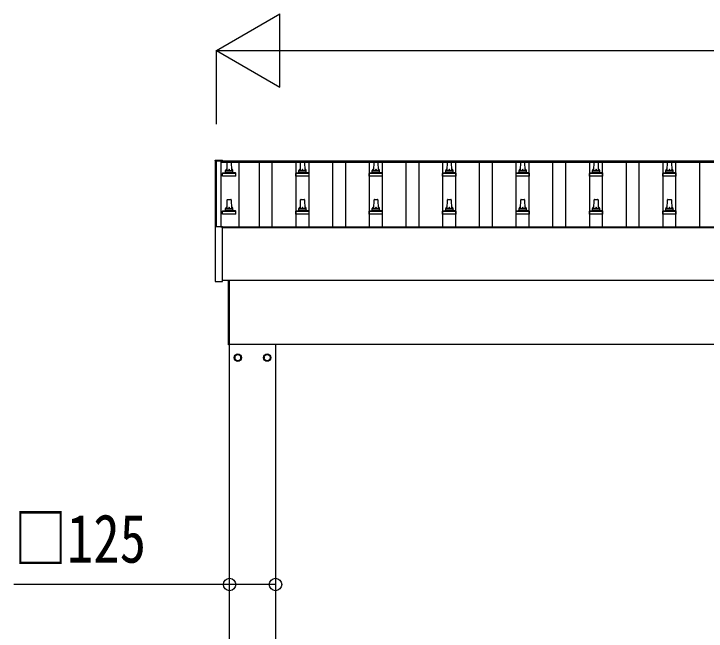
# Model space of a CAD drawing. Units: millimetres, scale not verified. Extents: x -16820 to 16820, y -11880 to 11880.
# Drawn here: x -13774 to -11887, y -1048 to 632 of the extents above; entities that cross this region are included whole.
import ezdxf
from ezdxf.enums import TextEntityAlignment as Align

# ---------------------------------------------------------------- set-up
doc = ezdxf.new("R2010")
doc.units = ezdxf.units.MM
doc.header["$LTSCALE"] = 50
for name, color, linetype in [('0-5_YKK_13', 4, 'Continuous'), ('0-6_YKK_A1', 4, 'Continuous'), ('0-7_YKK_D', 6, 'Continuous')]:
    doc.layers.add(name, color=color, linetype=linetype)
doc.styles.add('ＭＳ ゴシック', font='')
doc.styles.get('ＭＳ ゴシック').set_extended_font_data('MS Gothic')

msp = doc.modelspace()

# ---------------------------------------------------------------- linework, layer by layer
at = {"layer": '0-5_YKK_13'}
for p, q in [((-13225.57, 233.5), (-13225.57, 232.9)), ((-13225.57, 232.9), (-13225.57, 52.07)), ((-13224.57, 234.02), (-13206.57, 234.02)), ((-13205.57, 232.47), (-13205.57, 233.5)), ((-13205.57, 232.84), (-13205.57, 232.9)), ((-13193.27, 205.95), (-13192.54, 229.48)), ((-13191.54, 230.45), (-13182.99, 230.45)), ((-13181.99, 229.48), (-13181.27, 205.95)), ((-12993.27, 205.95), (-12992.54, 229.48)), ((-12991.54, 230.45), (-12982.99, 230.45)), ((-12981.99, 229.48), (-12981.27, 205.95)), ((-12793.27, 205.95), (-12792.54, 229.48)), ((-12791.54, 230.45), (-12782.99, 230.45)), ((-12781.99, 229.48), (-12781.27, 205.95)), ((-12593.27, 205.95), (-12592.54, 229.48)), ((-12591.54, 230.45), (-12582.99, 230.45)), ((-12581.99, 229.48), (-12581.27, 205.95)), ((-12393.27, 205.95), (-12392.54, 229.48)), ((-12391.54, 230.45), (-12382.99, 230.45)), ((-12381.99, 229.48), (-12381.27, 205.95)), ((-12193.27, 205.95), (-12192.54, 229.48)), ((-12191.54, 230.45), (-12182.99, 230.45)), ((-12181.99, 229.48), (-12181.27, 205.95)), ((-11993.27, 205.95), (-11992.54, 229.48)), ((-11991.54, 230.45), (-11982.99, 230.45)), ((-11981.99, 229.48), (-11981.27, 205.95)), ((-13205.52, 190.45), (-13205.52, 198.16)), ((-13169.02, 190.45), (-13205.52, 190.45)), ((-13205.13, 198.95), (-13169.4, 198.95)), ((-13204.75, 199.14), (-13198.03, 200.77)), ((-13197.65, 200.95), (-13176.88, 200.95)), ((-13197.27, 201.74), (-13197.27, 205.95)), ((-13196.27, 205.95), (-13178.27, 205.95)), ((-13177.27, 201.74), (-13177.27, 205.95)), ((-13169.78, 199.14), (-13176.5, 200.77)), ((-13169.02, 190.45), (-13169.02, 198.16)), ((-13005.52, 190.45), (-13005.52, 198.16)), ((-12969.02, 190.45), (-13005.52, 190.45)), ((-13005.13, 198.95), (-12969.4, 198.95)), ((-13004.75, 199.14), (-12998.03, 200.77)), ((-12997.65, 200.95), (-12976.88, 200.95)), ((-12997.27, 201.74), (-12997.27, 205.95)), ((-12996.27, 205.95), (-12978.27, 205.95)), ((-12977.27, 201.74), (-12977.27, 205.95)), ((-12969.78, 199.14), (-12976.5, 200.77)), ((-12969.02, 190.45), (-12969.02, 198.16)), ((-12805.52, 190.45), (-12805.52, 198.16)), ((-12769.02, 190.45), (-12805.52, 190.45)), ((-12805.13, 198.95), (-12769.4, 198.95)), ((-12804.75, 199.14), (-12798.03, 200.77)), ((-12797.65, 200.95), (-12776.88, 200.95)), ((-12797.27, 201.74), (-12797.27, 205.95)), ((-12796.27, 205.95), (-12778.27, 205.95)), ((-12777.27, 201.74), (-12777.27, 205.95)), ((-12769.78, 199.14), (-12776.5, 200.77)), ((-12769.02, 190.45), (-12769.02, 198.16)), ((-12605.52, 190.45), (-12605.52, 198.16)), ((-12569.02, 190.45), (-12605.52, 190.45)), ((-12605.13, 198.95), (-12569.4, 198.95)), ((-12604.75, 199.14), (-12598.03, 200.77)), ((-12597.65, 200.95), (-12576.88, 200.95)), ((-12597.27, 201.74), (-12597.27, 205.95)), ((-12596.27, 205.95), (-12578.27, 205.95)), ((-12577.27, 201.74), (-12577.27, 205.95)), ((-12569.78, 199.14), (-12576.5, 200.77)), ((-12569.02, 190.45), (-12569.02, 198.16)), ((-12405.52, 190.45), (-12405.52, 198.16)), ((-12369.02, 190.45), (-12405.52, 190.45)), ((-12405.13, 198.95), (-12369.4, 198.95)), ((-12404.75, 199.14), (-12398.03, 200.77)), ((-12397.65, 200.95), (-12376.88, 200.95)), ((-12397.27, 201.74), (-12397.27, 205.95)), ((-12396.27, 205.95), (-12378.27, 205.95)), ((-12377.27, 201.74), (-12377.27, 205.95)), ((-12369.78, 199.14), (-12376.5, 200.77)), ((-12369.02, 190.45), (-12369.02, 198.16)), ((-12205.52, 190.45), (-12205.52, 198.16)), ((-12169.02, 190.45), (-12205.52, 190.45)), ((-12205.13, 198.95), (-12169.4, 198.95)), ((-12204.75, 199.14), (-12198.03, 200.77)), ((-12197.65, 200.95), (-12176.88, 200.95)), ((-12197.27, 201.74), (-12197.27, 205.95)), ((-12196.27, 205.95), (-12178.27, 205.95)), ((-12177.27, 201.74), (-12177.27, 205.95)), ((-12169.78, 199.14), (-12176.5, 200.77)), ((-12169.02, 190.45), (-12169.02, 198.16)), ((-12005.52, 190.45), (-12005.52, 198.16)), ((-11969.02, 190.45), (-12005.52, 190.45)), ((-12005.13, 198.95), (-11969.4, 198.95)), ((-12004.75, 199.14), (-11998.03, 200.77)), ((-11997.65, 200.95), (-11976.88, 200.95)), ((-11997.27, 201.74), (-11997.27, 205.95)), ((-11996.27, 205.95), (-11978.27, 205.95)), ((-11977.27, 201.74), (-11977.27, 205.95)), ((-11969.78, 199.14), (-11976.5, 200.77)), ((-11969.02, 190.45), (-11969.02, 198.16)), ((-13193.27, 102.62), (-13192.54, 126.14)), ((-13191.54, 127.12), (-13182.99, 127.12)), ((-13181.99, 126.14), (-13181.27, 102.62)), ((-12993.27, 102.62), (-12992.54, 126.14)), ((-12991.54, 127.12), (-12982.99, 127.12)), ((-12981.99, 126.14), (-12981.27, 102.62)), ((-12793.27, 102.62), (-12792.54, 126.14)), ((-12791.54, 127.12), (-12782.99, 127.12)), ((-12781.99, 126.14), (-12781.27, 102.62)), ((-12593.27, 102.62), (-12592.54, 126.14)), ((-12591.54, 127.12), (-12582.99, 127.12)), ((-12581.99, 126.14), (-12581.27, 102.62)), ((-12393.27, 102.62), (-12392.54, 126.14)), ((-12391.54, 127.12), (-12382.99, 127.12)), ((-12381.99, 126.14), (-12381.27, 102.62)), ((-12193.27, 102.62), (-12192.54, 126.14)), ((-12191.54, 127.12), (-12182.99, 127.12)), ((-12181.99, 126.14), (-12181.27, 102.62)), ((-11993.27, 102.62), (-11992.54, 126.14)), ((-11991.54, 127.12), (-11982.99, 127.12)), ((-11981.99, 126.14), (-11981.27, 102.62)), ((-13205.52, 87.12), (-13205.52, 94.83)), ((-13205.13, 95.62), (-13169.4, 95.62)), ((-13204.75, 95.8), (-13198.03, 97.43)), ((-13197.65, 97.62), (-13176.88, 97.62)), ((-13197.27, 98.4), (-13197.27, 102.62)), ((-13196.27, 102.62), (-13178.27, 102.62)), ((-13177.27, 98.4), (-13177.27, 102.62)), ((-13169.78, 95.8), (-13176.5, 97.43)), ((-13169.02, 87.12), (-13169.02, 94.83)), ((-13005.52, 87.12), (-13005.52, 94.83)), ((-13005.13, 95.62), (-12969.4, 95.62)), ((-13004.75, 95.8), (-12998.03, 97.43)), ((-12997.65, 97.62), (-12976.88, 97.62)), ((-12997.27, 98.4), (-12997.27, 102.62)), ((-12996.27, 102.62), (-12978.27, 102.62)), ((-12977.27, 98.4), (-12977.27, 102.62)), ((-12969.78, 95.8), (-12976.5, 97.43)), ((-12969.02, 87.12), (-12969.02, 94.83)), ((-12805.52, 87.12), (-12805.52, 94.83)), ((-12805.13, 95.62), (-12769.4, 95.62)), ((-12804.75, 95.8), (-12798.03, 97.43)), ((-12797.65, 97.62), (-12776.88, 97.62)), ((-12797.27, 98.4), (-12797.27, 102.62)), ((-12796.27, 102.62), (-12778.27, 102.62)), ((-12777.27, 98.4), (-12777.27, 102.62)), ((-12769.78, 95.8), (-12776.5, 97.43)), ((-12769.02, 87.12), (-12769.02, 94.83)), ((-12605.52, 87.12), (-12605.52, 94.83)), ((-12605.13, 95.62), (-12569.4, 95.62)), ((-12604.75, 95.8), (-12598.03, 97.43)), ((-12597.65, 97.62), (-12576.88, 97.62)), ((-12597.27, 98.4), (-12597.27, 102.62)), ((-12596.27, 102.62), (-12578.27, 102.62)), ((-12577.27, 98.4), (-12577.27, 102.62)), ((-12569.78, 95.8), (-12576.5, 97.43)), ((-12569.02, 87.12), (-12569.02, 94.83)), ((-12405.52, 87.12), (-12405.52, 94.83)), ((-12405.13, 95.62), (-12369.4, 95.62)), ((-12404.75, 95.8), (-12398.03, 97.43)), ((-12397.65, 97.62), (-12376.88, 97.62)), ((-12397.27, 98.4), (-12397.27, 102.62)), ((-12396.27, 102.62), (-12378.27, 102.62)), ((-12377.27, 98.4), (-12377.27, 102.62)), ((-12369.78, 95.8), (-12376.5, 97.43)), ((-12369.02, 87.12), (-12369.02, 94.83)), ((-12205.52, 87.12), (-12205.52, 94.83)), ((-12205.13, 95.62), (-12169.4, 95.62)), ((-12204.75, 95.8), (-12198.03, 97.43)), ((-12197.65, 97.62), (-12176.88, 97.62)), ((-12197.27, 98.4), (-12197.27, 102.62)), ((-12196.27, 102.62), (-12178.27, 102.62)), ((-12177.27, 98.4), (-12177.27, 102.62)), ((-12169.78, 95.8), (-12176.5, 97.43)), ((-12169.02, 87.12), (-12169.02, 94.83)), ((-12005.52, 87.12), (-12005.52, 94.83)), ((-12005.13, 95.62), (-11969.4, 95.62)), ((-12004.75, 95.8), (-11998.03, 97.43)), ((-11997.65, 97.62), (-11976.88, 97.62)), ((-11997.27, 98.4), (-11997.27, 102.62)), ((-11996.27, 102.62), (-11978.27, 102.62)), ((-11977.27, 98.4), (-11977.27, 102.62)), ((-11969.78, 95.8), (-11976.5, 97.43)), ((-11969.02, 87.12), (-11969.02, 94.83)), ((-13169.02, 87.12), (-13205.52, 87.12)), ((-12969.02, 87.12), (-13005.52, 87.12)), ((-12769.02, 87.12), (-12805.52, 87.12)), ((-12569.02, 87.12), (-12605.52, 87.12)), ((-12369.02, 87.12), (-12405.52, 87.12)), ((-12169.02, 87.12), (-12205.52, 87.12)), ((-11969.02, 87.12), (-12005.52, 87.12)), ((-13225.57, 52.07), (-13225.57, -95.93)), ((-13224.57, 52.57), (-13225.07, 52.57)), ((-13206.57, 52.57), (-13224.57, 52.57)), ((-13206.07, 52.57), (-13206.57, 52.57)), ((-13205.57, -95.93), (-13205.57, 52.07)), ((-13189.27, -269.14), (-13189.27, -93.81)), ((-13187.27, -93.81), (-13187.27, -269.14)), ((-13225.07, -96.43), (-13206.07, -96.43)), ((-13187.27, -269.14), (-13189.27, -269.14)), ((-13155.17, -303.39), (-13155.27, -303.39)), ((-13155.17, -303.89), (-13155.27, -303.89)), ((-13092.36, -303.39), (-13092.26, -303.39)), ((-13092.36, -303.89), (-13092.26, -303.89))]:
    msp.add_line(p, q, dxfattribs=at)
for points in [[(-13225.57, 233.5), (-13225.53, 233.69), (-13225.46, 233.82), (-13225.37, 233.9), (-13225.28, 233.96), (-13225.2, 233.99), (-13225.15, 234), (-13225.12, 234), (-13225.07, 234.01), (-13224.89, 234.02), (-13224.7, 234.02), (-13224.57, 234.02)], [(-13206.57, 234.02), (-13206.38, 234.02), (-13206.2, 234.02), (-13206.07, 234.01), (-13206, 234), (-13205.94, 233.99), (-13205.84, 233.95), (-13205.71, 233.86), (-13205.62, 233.73), (-13205.61, 233.7)]]:
    msp.add_lwpolyline(points, dxfattribs=at)
for points in [[(-13163.77, -293.83), (-13172.27, -298.74), (-13172.27, -308.55), (-13163.77, -313.46), (-13155.27, -308.55), (-13155.27, -298.74)], [(-13083.77, -293.83), (-13075.27, -298.74), (-13075.27, -308.55), (-13083.77, -313.46), (-13092.27, -308.55), (-13092.27, -298.74)]]:
    msp.add_lwpolyline(points, close=True, dxfattribs=at)
for centre, radius in [((-13163.77, -303.64), 10), ((-13163.77, -303.64), 8.5), ((-13083.77, -303.64), 10), ((-13083.77, -303.64), 8.5)]:
    msp.add_circle(centre, radius, dxfattribs=at)
for centre, radius, start, end in [((-13206.07, 233.5), 0.499, 0.00068, 23.5008), ((-13191.54, 229.45), 1, 90, 178.60509), ((-13182.99, 229.45), 1, 1.39491, 90), ((-12991.54, 229.45), 1, 90, 178.60509), ((-12982.99, 229.45), 1, 1.39491, 90), ((-12791.54, 229.45), 1, 90, 178.60509), ((-12782.99, 229.45), 1, 1.39491, 90), ((-12591.54, 229.45), 1, 90, 178.60509), ((-12582.99, 229.45), 1, 1.39491, 90), ((-12391.54, 229.45), 1, 90, 178.60509), ((-12382.99, 229.45), 1, 1.39491, 90), ((-12191.54, 229.45), 1, 90, 178.60509), ((-12182.99, 229.45), 1, 1.39491, 90), ((-11991.54, 229.45), 1, 90, 178.60509), ((-11982.99, 229.45), 1, 1.39491, 90), ((-13193.18, 205.32), 4.13, 90, 171.17633), ((-13183.93, 205.95), 4.83, 133.60282, 180), ((-13190.6, 205.95), 4.83, 0, 46.39718), ((-13181.35, 205.32), 4.13, 8.82367, 90), ((-12993.18, 205.32), 4.13, 90, 171.17633), ((-12983.93, 205.95), 4.83, 133.60282, 180), ((-12990.6, 205.95), 4.83, 0, 46.39718), ((-12981.35, 205.32), 4.13, 8.82367, 90), ((-12793.18, 205.32), 4.13, 90, 171.17633), ((-12783.93, 205.95), 4.83, 133.60282, 180), ((-12790.6, 205.95), 4.83, 0, 46.39718), ((-12781.35, 205.32), 4.13, 8.82367, 90), ((-12593.18, 205.32), 4.13, 90, 171.17633), ((-12583.93, 205.95), 4.83, 133.60282, 180), ((-12590.6, 205.95), 4.83, 0, 46.39718), ((-12581.35, 205.32), 4.13, 8.82367, 90), ((-12393.18, 205.32), 4.13, 90, 171.17633), ((-12383.93, 205.95), 4.83, 133.60282, 180), ((-12390.6, 205.95), 4.83, 0, 46.39718), ((-12381.35, 205.32), 4.13, 8.82367, 90), ((-12193.18, 205.32), 4.13, 90, 171.17633), ((-12183.93, 205.95), 4.83, 133.60282, 180), ((-12190.6, 205.95), 4.83, 0, 46.39718), ((-12181.35, 205.32), 4.13, 8.82367, 90), ((-11993.18, 205.32), 4.13, 90, 171.17633), ((-11983.93, 205.95), 4.83, 133.60282, 180), ((-11990.6, 205.95), 4.83, 0, 46.39718), ((-11981.35, 205.32), 4.13, 8.82367, 90), ((-13204.52, 198.16), 1, 103.62699, 180), ((-13198.27, 201.74), 1, 283.62699, 0), ((-13196.27, 204.95), 1, 90, 180), ((-13178.27, 204.95), 1, 0, 90), ((-13176.27, 201.74), 1, 180, 256.37301), ((-13170.02, 198.16), 1, 0, 76.37301), ((-13004.52, 198.16), 1, 103.62699, 180), ((-12998.27, 201.74), 1, 283.62699, 0), ((-12996.27, 204.95), 1, 90, 180), ((-12978.27, 204.95), 1, 0, 90), ((-12976.27, 201.74), 1, 180, 256.37301), ((-12970.02, 198.16), 1, 0, 76.37301), ((-12804.52, 198.16), 1, 103.62699, 180), ((-12798.27, 201.74), 1, 283.62699, 0), ((-12796.27, 204.95), 1, 90, 180), ((-12778.27, 204.95), 1, 0, 90), ((-12776.27, 201.74), 1, 180, 256.37301), ((-12770.02, 198.16), 1, 0, 76.37301), ((-12604.52, 198.16), 1, 103.62699, 180), ((-12598.27, 201.74), 1, 283.62699, 0), ((-12596.27, 204.95), 1, 90, 180), ((-12578.27, 204.95), 1, 0, 90), ((-12576.27, 201.74), 1, 180, 256.37301), ((-12570.02, 198.16), 1, 0, 76.37301), ((-12404.52, 198.16), 1, 103.62699, 180), ((-12398.27, 201.74), 1, 283.62699, 0), ((-12396.27, 204.95), 1, 90, 180), ((-12378.27, 204.95), 1, 0, 90), ((-12376.27, 201.74), 1, 180, 256.37301), ((-12370.02, 198.16), 1, 0, 76.37301), ((-12204.52, 198.16), 1, 103.62699, 180), ((-12198.27, 201.74), 1, 283.62699, 0), ((-12196.27, 204.95), 1, 90, 180), ((-12178.27, 204.95), 1, 0, 90), ((-12176.27, 201.74), 1, 180, 256.37301), ((-12170.02, 198.16), 1, 0, 76.37301), ((-12004.52, 198.16), 1, 103.62699, 180), ((-11998.27, 201.74), 1, 283.62699, 0), ((-11996.27, 204.95), 1, 90, 180), ((-11978.27, 204.95), 1, 0, 90), ((-11976.27, 201.74), 1, 180, 256.37301), ((-11970.02, 198.16), 1, 0, 76.37301), ((-13191.54, 126.12), 1, 90, 178.60509), ((-13182.99, 126.12), 1, 1.39491, 90), ((-12991.54, 126.12), 1, 90, 178.60509), ((-12982.99, 126.12), 1, 1.39491, 90), ((-12791.54, 126.12), 1, 90, 178.60509), ((-12782.99, 126.12), 1, 1.39491, 90), ((-12591.54, 126.12), 1, 90, 178.60509), ((-12582.99, 126.12), 1, 1.39491, 90), ((-12391.54, 126.12), 1, 90, 178.60509), ((-12382.99, 126.12), 1, 1.39491, 90), ((-12191.54, 126.12), 1, 90, 178.60509), ((-12182.99, 126.12), 1, 1.39491, 90), ((-11991.54, 126.12), 1, 90, 178.60509), ((-11982.99, 126.12), 1, 1.39491, 90), ((-13204.52, 94.83), 1, 103.62699, 180), ((-13198.27, 98.4), 1, 283.62699, 0), ((-13193.18, 101.98), 4.13, 90, 171.17633), ((-13196.27, 101.62), 1, 90, 180), ((-13183.93, 102.62), 4.83, 133.60282, 180), ((-13190.6, 102.62), 4.83, 0, 46.39718), ((-13181.35, 101.98), 4.13, 8.82367, 90), ((-13178.27, 101.62), 1, 0, 90), ((-13176.27, 98.4), 1, 180, 256.37301), ((-13170.02, 94.83), 1, 0, 76.37301), ((-13004.52, 94.83), 1, 103.62699, 180), ((-12998.27, 98.4), 1, 283.62699, 0), ((-12993.18, 101.98), 4.13, 90, 171.17633), ((-12996.27, 101.62), 1, 90, 180), ((-12983.93, 102.62), 4.83, 133.60282, 180), ((-12990.6, 102.62), 4.83, 0, 46.39718), ((-12981.35, 101.98), 4.13, 8.82367, 90), ((-12978.27, 101.62), 1, 0, 90), ((-12976.27, 98.4), 1, 180, 256.37301), ((-12970.02, 94.83), 1, 0, 76.37301), ((-12804.52, 94.83), 1, 103.62699, 180), ((-12798.27, 98.4), 1, 283.62699, 0), ((-12793.18, 101.98), 4.13, 90, 171.17633), ((-12796.27, 101.62), 1, 90, 180), ((-12783.93, 102.62), 4.83, 133.60282, 180), ((-12790.6, 102.62), 4.83, 0, 46.39718), ((-12781.35, 101.98), 4.13, 8.82367, 90), ((-12778.27, 101.62), 1, 0, 90), ((-12776.27, 98.4), 1, 180, 256.37301), ((-12770.02, 94.83), 1, 0, 76.37301), ((-12604.52, 94.83), 1, 103.62699, 180), ((-12598.27, 98.4), 1, 283.62699, 0), ((-12593.18, 101.98), 4.13, 90, 171.17633), ((-12596.27, 101.62), 1, 90, 180), ((-12583.93, 102.62), 4.83, 133.60282, 180), ((-12590.6, 102.62), 4.83, 0, 46.39718), ((-12581.35, 101.98), 4.13, 8.82367, 90), ((-12578.27, 101.62), 1, 0, 90), ((-12576.27, 98.4), 1, 180, 256.37301), ((-12570.02, 94.83), 1, 0, 76.37301), ((-12404.52, 94.83), 1, 103.62699, 180), ((-12398.27, 98.4), 1, 283.62699, 0), ((-12393.18, 101.98), 4.13, 90, 171.17633), ((-12396.27, 101.62), 1, 90, 180), ((-12383.93, 102.62), 4.83, 133.60282, 180), ((-12390.6, 102.62), 4.83, 0, 46.39718), ((-12381.35, 101.98), 4.13, 8.82367, 90), ((-12378.27, 101.62), 1, 0, 90), ((-12376.27, 98.4), 1, 180, 256.37301), ((-12370.02, 94.83), 1, 0, 76.37301), ((-12204.52, 94.83), 1, 103.62699, 180), ((-12198.27, 98.4), 1, 283.62699, 0), ((-12193.18, 101.98), 4.13, 90, 171.17633), ((-12196.27, 101.62), 1, 90, 180), ((-12183.93, 102.62), 4.83, 133.60282, 180), ((-12190.6, 102.62), 4.83, 0, 46.39718), ((-12181.35, 101.98), 4.13, 8.82367, 90), ((-12178.27, 101.62), 1, 0, 90), ((-12176.27, 98.4), 1, 180, 256.37301), ((-12170.02, 94.83), 1, 0, 76.37301), ((-12004.52, 94.83), 1, 103.62699, 180), ((-11998.27, 98.4), 1, 283.62699, 0), ((-11993.18, 101.98), 4.13, 90, 171.17633), ((-11996.27, 101.62), 1, 90, 180), ((-11983.93, 102.62), 4.83, 133.60282, 180), ((-11990.6, 102.62), 4.83, 0, 46.39718), ((-11981.35, 101.98), 4.13, 8.82367, 90), ((-11978.27, 101.62), 1, 0, 90), ((-11976.27, 98.4), 1, 180, 256.37301), ((-11970.02, 94.83), 1, 0, 76.37301), ((-13225.07, 52.07), 0.5, 90, 180), ((-13206.07, 52.07), 0.5, 0, 90), ((-13225.07, -95.93), 0.5, 180, 270), ((-13206.07, -95.93), 0.5, 270, 0), ((-13163.77, -303.64), 8.6, 111.25399, 128.74601), ((-13163.77, -303.64), 8.6, 51.25399, 68.74601), ((-13083.77, -303.64), 8.6, 111.25399, 128.74601), ((-13083.77, -303.64), 8.6, 51.25399, 68.74601), ((-13163.77, -303.64), 8.6, 171.25399, 188.74601), ((-13163.77, -303.64), 8.6, 231.25399, 248.74601), ((-13163.77, -303.64), 8.6, 291.25399, 308.74601), ((-13163.77, -303.64), 8.6, 1.66581, 8.74601), ((-13163.77, -303.64), 8.6, 351.25399, 358.33419), ((-13083.77, -303.64), 8.6, 171.25399, 178.33419), ((-13083.77, -303.64), 8.6, 181.66581, 188.74601), ((-13083.77, -303.64), 8.6, 231.25399, 248.74601), ((-13083.77, -303.64), 8.6, 291.25399, 308.74601), ((-13083.77, -303.64), 8.6, 351.25399, 8.74601)]:
    msp.add_arc(centre, radius, start, end, dxfattribs=at)
at = {"layer": '0-6_YKK_A1'}
for p, q in [((-13222.27, 232.39), (-13210.27, 232.39)), ((-13222.27, 52.57), (-13222.27, 232.39)), ((-13210.27, 232.47), (-7764.27, 232.47)), ((-13210.27, 232.47), (-13210.27, 228.88)), ((-13210.27, 232.39), (-13210.27, 52.57)), ((-13210.27, 228.88), (-7764.27, 228.88)), ((-13160.77, 229.77), (-13160.77, 52.62)), ((-13104.77, 52.62), (-13104.77, 228.88)), ((-13069.77, 52.62), (-13069.77, 228.88)), ((-13004.77, 52.62), (-13004.77, 228.88)), ((-12969.77, 52.62), (-12969.77, 228.88)), ((-12904.77, 52.62), (-12904.77, 228.88)), ((-12869.77, 52.62), (-12869.77, 228.88)), ((-12804.77, 52.86), (-12804.77, 228.88)), ((-12769.77, 52.86), (-12769.77, 228.88)), ((-12704.77, 52.86), (-12704.77, 228.88)), ((-12669.77, 52.86), (-12669.77, 228.88)), ((-12604.77, 52.86), (-12604.77, 228.88)), ((-12569.77, 52.86), (-12569.77, 228.88)), ((-12504.77, 52.86), (-12504.77, 228.88)), ((-12469.77, 52.86), (-12469.77, 228.88)), ((-12404.77, 52.86), (-12404.77, 228.88)), ((-12369.77, 52.86), (-12369.77, 228.88)), ((-12304.77, 52.86), (-12304.77, 228.88)), ((-12269.77, 52.86), (-12269.77, 228.88)), ((-12204.77, 52.86), (-12204.77, 228.88)), ((-12169.77, 52.86), (-12169.77, 228.88)), ((-12104.77, 52.86), (-12104.77, 228.88)), ((-12069.77, 52.86), (-12069.77, 228.88)), ((-12004.77, 52.86), (-12004.77, 228.88)), ((-11969.77, 52.86), (-11969.77, 228.88)), ((-11904.77, 52.86), (-11904.77, 228.88)), ((-13210.27, 52.62), (-7764.27, 52.62)), ((-13205.57, 51.07), (-7768.96, 51.07)), ((-7768.96, -93.81), (-13205.57, -93.81)), ((-13187.27, -266.64), (-7881.87, -266.64)), ((-13186.27, -3066.64), (-13186.27, -266.64)), ((-13061.27, -266.64), (-13061.27, -3066.64))]:
    msp.add_line(p, q, dxfattribs=at)
at = {"layer": '0-7_YKK_D'}
for p, q in [((-13222.27, 532.47), (-13049.06, 632.47)), ((-13049.06, 432.47), (-13049.06, 632.47)), ((-13222.27, 332.47), (-13222.27, 533.47)), ((-13222.27, 532.47), (-13049.06, 432.47)), ((-13222.27, 532.47), (-12875.86, 532.47)), ((-13022.27, 532.47), (-7952.27, 532.47)), ((-13186.27, -921.64), (-13186.27, -922.64))]:
    msp.add_line(p, q, dxfattribs=at)
msp.add_lwpolyline([(-13061.27, -921.64), (-13186.27, -921.64), (-13774.27, -921.64)], dxfattribs=at)
for centre in [(-13186.27, -921.64), (-13061.27, -921.64)]:
    msp.add_circle(centre, 17, dxfattribs=at)

# ---------------------------------------------------------------- texts
at = {"layer": '0-7_YKK_D', "style": 'ＭＳ ゴシック', "width": 0.8}
msp.add_text('□125', height=132, dxfattribs=at).set_placement((-13773.47, -901.64), align=Align.BOTTOM_LEFT)

doc.saveas('drawing.dxf')
